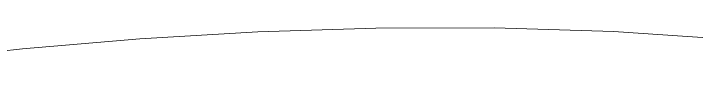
# Model space of a CAD drawing. Header units: millimetres. Extents: x 930469 to 1523124, y -120375 to 411163.
# Drawn here: x 1404838.3 to 1405068.7, y 138542.2 to 138553.4 of the extents above; entities that cross this region are included whole.
import ezdxf

# ---------------------------------------------------------------- set-up
doc = ezdxf.new("R2010")
doc.units = ezdxf.units.MM
for name, color, linetype, lineweight in [('A-NET THAY', 8, 'Continuous', 0), ('COT VACH', 8, 'Continuous', 0), ('xr', 8, 'Continuous', 0)]:
    doc.layers.add(name, color=color, linetype=linetype, lineweight=lineweight)

# ---------------------------------------------------------------- blocks, each defined once
blk = doc.blocks.new('zzz')
at = {"layer": 'xr', "ltscale": 3}
for p, q in [((1230926.43, 22614.61), (1230846.6, 22612.04)), ((1230926.43, 22614.61), (1231006.47, 22614.77)), ((1231086.7, 22612.3), (1231006.47, 22614.77)), ((1230846.6, 22612.04), (1230767.04, 22607.31)), ((1231167.13, 22606.96), (1231086.7, 22612.3)), ((1230767.04, 22607.31), (1230687.76, 22600.67)), ((1230687.76, 22600.67), (1230608.78, 22592.32))]:
    blk.add_line(p, q, dxfattribs=at)
blk = doc.blocks.new('frefegthmm')
at = {"layer": 'A-NET THAY', "xscale": 0.5, "yscale": 0.5, "zscale": 0.5, "rotation": 90}
blk.add_blockref('zzz', (1600967.07, -98280.98), dxfattribs=at)

msp = doc.modelspace()

# ---------------------------------------------------------------- block references
at = {"layer": 'COT VACH', "rotation": 269.9999999999985}
msp.add_blockref('frefegthmm', (887778.35, 1728213.12), dxfattribs=at)

doc.saveas('drawing.dxf')
